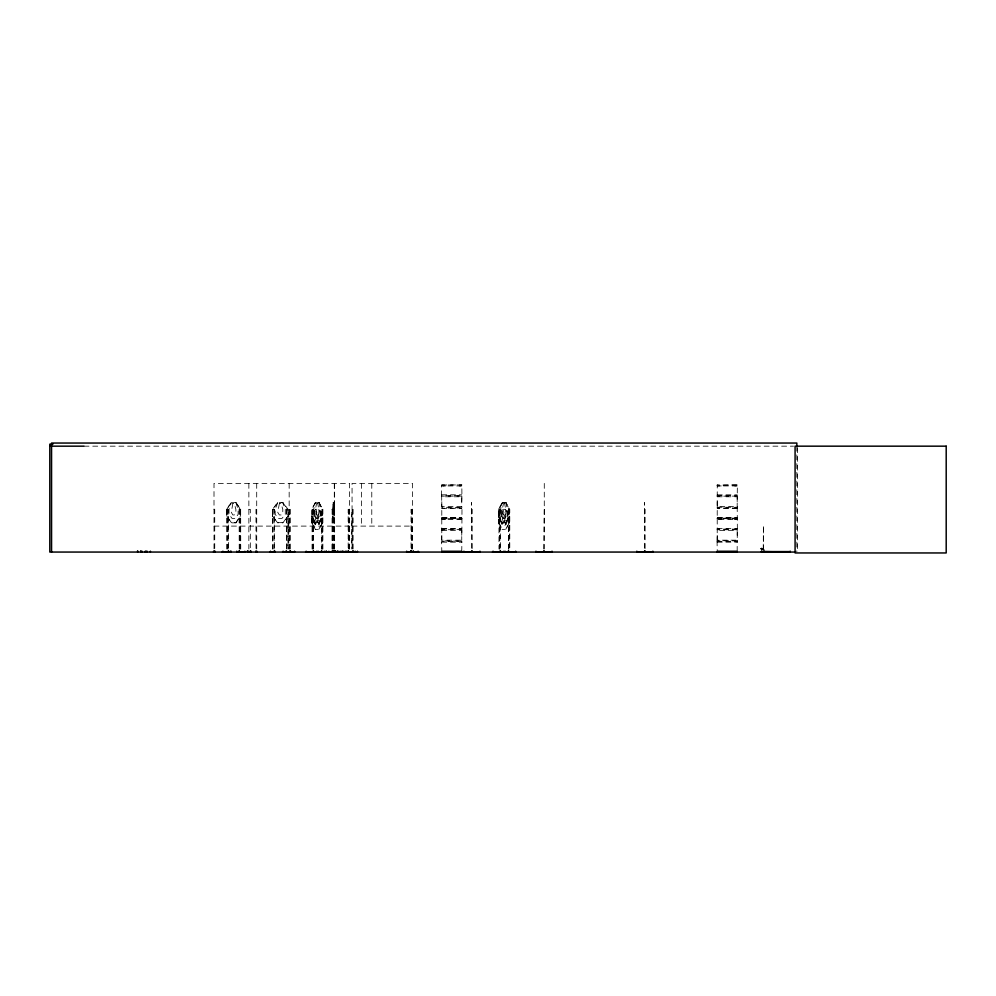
<?xml version="1.0" encoding="UTF-8"?>
<svg xmlns="http://www.w3.org/2000/svg" width="996" height="996" viewBox="0 0 996 996"><rect width="100%" height="100%" fill="white"/><g stroke="black" fill="none" stroke-linecap="round" stroke-linejoin="round"><path stroke-width="0.75" stroke-dasharray="4.98 3.74" d="M441.801 535.288L441.664 540.816L461.982 541.177L441.614 541.488L441.801 551.361M441.801 501.685L441.776 540.181L461.758 540.181L461.87 540.816M461.733 535.288L461.957 529.287M461.733 501.685L461.932 495.535L441.614 495.485L441.589 485.015L461.82 484.915L461.92 495.485M717.232 535.288L717.17 540.529M717.232 501.685L717.207 540.181L737.202 540.181L737.376 529.125L717.07 529.088M737.177 535.288L737.177 530.32L717.207 530.382M737.177 501.685L737.351 484.977L716.995 485.127L737.214 484.952L737.152 485.948M332.851 548.983L332.826 509.305M334.307 508.794L333.722 502.519M334.32 508.881L333.884 502.694L333.112 502.694M441.639 529.088L461.895 529.088L461.982 507.587L441.614 507.275M461.733 551.361L461.92 541.488M737.351 529.075L737.202 506.591L717.207 506.591L717.257 484.94L717.257 485.948M717.232 494.863L737.202 494.813M737.177 508.57L717.207 508.57M737.177 551.361L737.177 540.243M333.486 503.565L333.697 514.957L333.311 503.565M762.102 548.908L762.139 548.335M762.276 548.908L762.712 548.983M332.515 509.342L333.274 502.519M333.722 522.838L334.32 516.003L333.897 522.838L333.1 522.838M334.195 514.422L333.386 518.455L333.286 502.694L332.676 549.008M737.239 518.891L716.995 518.244L737.364 518.144M316.579 510.338L315.396 519.103L316.579 521.73L317.749 521.73L318.869 516.127L317.749 510.338L316.454 510.338M503.478 510.338L502.295 519.103L503.478 521.73L504.636 521.73L505.769 516.127L504.636 510.338L503.354 510.338M761.903 548.435L762.525 549.057L761.741 548.696M505.918 502.694L502.295 502.694L500.577 509.342L500.577 514.422L502.868 518.455L505.196 518.455L507.524 514.422L507.524 509.342L505.781 502.694M508.321 508.819L509.778 509.342L509.778 549.008M461.957 529.598L441.664 529.748M441.664 495.435L441.776 506.591L461.758 506.591L461.758 496.78L441.776 496.78M737.376 540.915L717.145 540.704M277.722 502.694L275.182 509.342L275.182 514.422L278.581 518.455L281.955 518.455L285.279 514.422L285.279 509.342L282.777 502.694L277.722 502.694L272.705 509.342L272.755 549.008M737.289 507.997L717.095 507.935M737.364 518.343L717.257 518.53M461.92 496.108L441.664 496.157M717.058 540.865L717.232 551.361M737.351 496.108L717.095 496.157M461.87 507.935L441.738 508.159M717.058 495.485L737.401 495.635M737.314 529.748L717.095 529.748M459.206 485.936L460.961 485.936M459.206 519.526L460.961 519.526M734.637 485.936L736.393 485.936M734.637 519.526L736.393 519.526M315.483 502.519L311.922 509.342L311.81 522.838M315.408 529.436L311.673 522.838L311.673 516.065L315.346 509.292M313.454 549.008L313.454 509.342L311.81 509.28L315.346 502.519L319.069 502.519L322.617 509.28L322.617 516.065L319.069 522.838L315.346 522.838L311.81 516.065L315.408 509.466L313.678 516.127L313.678 521.207L315.969 525.228L318.297 525.228L320.637 521.207L320.637 516.127L318.882 509.466M318.882 522.663L322.368 516.003L318.807 509.292L317.749 503.565M318.944 522.838L322.505 516.003L318.944 509.292L315.222 509.292M318.757 529.436L322.48 522.838M322.368 522.775L318.807 529.611L315.222 529.611M502.37 502.519L498.822 509.342L498.573 522.838L498.697 509.28L502.245 502.519L505.968 502.519L509.516 509.28L509.367 549.008M502.432 502.694L498.946 509.342L498.971 549.008M505.918 522.663L502.295 522.663L498.573 516.065L502.245 509.292M498.685 516.127L502.295 509.466L500.577 516.127L500.577 521.207L502.868 525.228L505.196 525.228L507.524 521.207L507.524 516.127L505.781 509.466M505.781 522.663L509.267 516.003L505.657 509.466M505.844 522.838L509.392 516.003L505.707 509.292L504.636 503.565M505.657 529.436L509.379 522.838M509.267 522.775L505.707 529.611L502.109 529.611M442.734 485.936L445.835 485.936M442.734 519.526L445.835 519.526M718.166 485.936L721.266 485.936M718.166 519.526L721.266 519.526M231.396 522.663L226.764 516.003L226.615 509.28L231.234 502.519L236.027 502.519M226.764 509.342L231.321 502.519M235.865 502.694L238.119 509.342L238.119 514.422L235.118 518.455L232.08 518.455L229.03 514.422L229.03 509.342L231.309 502.694L235.952 502.694L240.41 509.342L240.41 516.003L235.865 522.663L231.309 522.663M235.94 522.838L240.41 516.003M272.493 516.065L277.772 522.663L282.827 522.663L288.043 516.065L282.852 522.838L277.635 522.838L272.493 516.065L272.543 509.28L277.685 502.519L282.901 502.519L288.043 509.28L287.993 549.008M441.626 518.094L461.982 518.244L441.763 518.057M717.12 518.567L737.301 518.916M441.801 518.418L461.771 518.443M461.721 485.948L441.813 485.948M461.721 519.539L441.838 519.526M717.232 517.771L737.177 517.771L737.177 519.526L717.232 519.526L717.269 517.771L737.152 517.796M737.14 485.936L717.269 485.936M461.87 518.916L441.813 518.53M228.096 509.33L228.146 549.008M274.149 509.33L274.149 549.008M286.587 509.33L286.611 549.008M84.025 446.171L793.526 446.171M441.813 484.94L461.808 484.965M441.776 494.813L461.758 494.813M717.207 496.78L737.202 496.78L737.189 506.765M333.1 502.519L333.897 502.519L334.507 516.065M319.019 502.694L315.408 502.694L313.678 509.342L313.678 514.422L315.969 518.455L318.297 518.455L320.637 514.422L320.637 509.342L318.882 502.694M317.873 503.565L316.579 503.565L315.396 509.342L316.579 514.957L317.749 514.957L318.869 512.317L318.869 509.342M504.773 503.565L503.478 503.565L502.295 509.342L502.295 512.317L503.478 514.957L504.636 514.957L505.769 509.342L502.109 509.292M717.07 507.275L737.339 507.275M441.776 508.57L461.758 508.57M239.115 509.28L239.227 549.008M312.918 509.28L313.03 549.008M499.805 509.28L499.93 549.008M508.383 509.28L508.408 549.008M214.003 509.342L214.725 509.342L214.725 548.983M226.615 509.28L228.42 509.342L228.42 552.058M240.746 509.342L239.264 508.832M248.863 509.342L250.32 509.342L250.32 548.983M256.719 509.342L255.984 509.342L255.997 548.983M272.493 509.28L274.298 509.342L274.298 552.058M286.338 509.342L288.043 509.28M331.967 509.342L334.644 509.342M349.571 509.342L348.164 509.342L348.164 548.983M412.469 509.342L411.049 509.342L411.049 548.983M471.494 509.28L472.216 509.342L472.216 552.058M498.697 509.28L500.353 509.342L500.353 549.008M544.277 509.342L543.716 548.983M644.4 509.342L645.122 509.342L645.122 552.058M226.851 516.003L231.321 522.838L236.027 522.838M311.673 516.065L315.533 522.663M332.49 516.065L333.286 522.663M509.13 516.127L505.968 522.838L502.245 522.838M315.408 522.663L319.019 522.663M333.112 522.663L333.884 522.663M471.668 522.838L471.494 502.519L471.668 549.008M644.574 522.838L644.4 502.519L644.574 549.008M214.003 526.1L349.571 526.1M352.061 526.1L412.469 526.1M441.776 528.403L461.758 528.403M717.207 528.403L737.202 528.403M441.776 530.382L461.758 530.382L461.746 540.367M717.07 541.475L737.339 541.475M441.776 542.16L461.758 542.16M717.207 542.16L737.202 542.16M761.293 548.273L761.679 549.145M763.085 548.547L760.571 548.771M760.571 548.821L763.085 548.883M761.33 549.73L764.268 549.73L764.268 551.585M286.462 508.819L286.45 549.008M282.777 502.694L287.881 509.342L287.844 549.008M235.94 502.519L240.659 509.28L240.746 549.008M505.844 502.519L509.392 509.342M498.822 516.003L502.37 522.838M498.822 522.775L502.295 529.436M498.685 522.775L502.245 529.611M318.944 502.519L322.505 509.342L322.467 549.008M311.922 516.003L315.483 522.838M311.785 522.775L315.346 529.611M461.92 507.275L461.758 506.591M334.046 508.844L334.146 549.008M332.515 516.003L333.274 522.838M797.447 447.702L797.447 552.058M796.837 446.171L796.837 552.058M763.446 550.439L763.446 525.49L763.222 550.439M761.591 548.099L761.591 550.178M761.33 548.099L761.33 550.178M544.277 483.396L544.277 548.983M509.267 509.342L509.255 522.838M508.819 509.342L508.819 552.058M499.394 509.342L499.394 549.008M412.469 548.983L412.469 483.396L352.061 483.396L352.061 548.983M412.07 509.342L412.07 548.983M411.448 509.342L411.448 548.983M371.782 483.396L371.782 526.1M361.399 483.396L361.399 526.1M353.07 548.983L353.07 509.342L351.663 509.342L351.663 548.983M352.671 509.342L352.671 548.983M349.571 548.983L349.571 483.396L214.003 483.396L214.003 548.983M349.173 509.342L349.173 548.983M348.563 509.342L348.563 548.983M334.631 483.396L334.631 548.983M334.295 483.396L334.307 549.008M333.76 509.342L333.598 552.058M332.49 509.28L332.515 549.008M332.129 509.342L331.967 549.008M322.891 549.008L322.891 509.342L321.422 508.757L321.509 549.008M322.368 509.342L322.355 522.838M321.932 509.342L321.932 552.058M312.495 509.342L312.495 549.008M312.072 509.342L312.072 549.008M290.185 548.983L290.185 509.342L288.765 509.342L288.765 548.983M289.786 509.342L289.786 548.983M289.164 483.396L289.164 548.983M272.904 509.342L272.904 549.008M256.707 483.396L256.719 548.983M248.863 483.396L248.863 548.983M240.571 509.28L240.472 549.008M239.501 509.342L239.501 549.008M227.163 509.342L227.163 549.008M226.851 509.342L226.889 549.008M319.704 524.083L318.757 524.22L317.126 519.924C315.62 527.22 312.632 524.581 316.504 518.941C312.694 513.513 315.794 511.085 317.077 517.932C318.334 511.11 321.633 513.463 317.724 518.966L319.704 524.083M506.603 524.083L505.644 524.22L504.026 519.924C502.781 527.071 499.345 524.743 503.403 518.941C499.594 513.513 502.694 511.085 503.976 517.932C505.233 511.11 508.533 513.463 504.623 518.966L506.603 524.083M232.803 503.565L231.333 512.317L232.803 514.957L234.321 514.957L235.878 512.317L235.878 509.342L234.321 503.565L232.803 503.565M279.378 503.565L277.735 512.317L279.378 514.957L281.071 514.957L282.789 512.317L282.789 509.342L281.071 503.565L279.378 503.565M441.813 517.758L461.733 517.771L441.838 517.771M762.924 548.273L762.924 549.145L762.886 548.286"/><path stroke-width="1.49" d="M326.339 552.021L326.352 551.174M340.072 552.021L340.171 551.174M213.48 551.946L213.841 551.249M213.816 551.921L213.941 551.174M305.585 552.058L342.375 552.021L342.363 551.174M318.073 551.921L318.172 551.174M492.485 552.058L516.252 551.971M282.578 551.946L294.393 551.946M230.699 551.946L230.798 551.249M269.63 552.058L274.635 551.946M247.88 551.971L248.427 551.946M345.886 551.946L345.961 551.249M357.29 551.946L343.944 551.946M222.17 551.946L230.798 551.834M52.913 444.166L49.8 444.166L49.8 552.058L795.281 552.058M49.8 446.171L83.963 446.171M441.801 551.361L461.733 551.361M717.232 551.361L737.177 551.361M790.276 551.585L761.305 551.585L790.276 552.008L790.251 551.211M441.763 551.647L461.771 551.647M717.195 551.647L737.214 551.622M761.305 551.796L790.276 551.796M418.706 552.021L406.841 551.946M441.776 551.996L461.758 551.996M636.842 551.834L652.853 552.021L652.853 551.174M717.207 551.996L737.202 551.996M334.731 551.946L334.619 550.95M245.464 551.946L236.948 551.946M244.954 551.946L244.854 551.249L244.767 552.058M328.929 551.946L328.854 551.249L328.792 552.058M342.039 551.946L342.014 551.174M796.837 446.171L796.837 443.046L51.555 443.046L51.555 552.058M645.122 550.95L645.122 552.058M644.574 550.95L644.574 552.058M636.842 551.174L636.842 552.058M552.008 551.174L551.996 552.058L535.985 552.021L535.985 551.174M544.264 550.95L544.289 552.058M543.704 550.95L543.729 552.058M515.679 551.174L515.679 552.058M508.707 550.95L508.707 552.058M508.296 550.95L508.296 552.058M505.072 551.174L505.072 552.058M500.453 550.95L500.453 552.058M500.042 550.95L500.042 552.058M493.07 551.174L493.07 552.058M479.948 551.174L479.948 552.058L463.937 552.021L463.937 551.174M472.216 550.95L472.216 552.058M471.668 550.95L471.668 552.058M418.083 551.174L418.083 552.058M413.278 550.726L413.278 552.058M411.336 550.95L411.336 552.058M411.074 550.726L411.074 552.058L410.937 550.95M406.679 551.174L406.679 552.058M357.44 551.174L357.44 552.058M355.186 551.174L355.186 552.058M353.194 550.95L353.194 552.058M352.796 550.95L352.796 552.058M348.438 550.95L348.438 552.058M348.04 550.95L348.04 552.058M346.048 551.174L346.048 552.058M343.794 551.174L343.794 552.058M337.769 550.726L337.769 552.058M335.577 550.726L335.577 552.058M334.071 550.95L334.133 552.058M333.573 550.95L333.573 552.058M332.676 550.95L332.701 552.058M332.154 550.95L332.154 552.058M326.103 551.174L326.103 552.058M324.26 551.174L324.26 552.058M321.82 550.95L321.82 552.058M321.397 550.95L321.397 552.058M316.79 551.174L316.79 552.058M313.566 550.95L313.566 552.058M313.142 550.95L313.142 552.058M306.17 551.174L306.17 552.058M294.555 551.174L294.555 552.058M290.409 550.726L290.259 552.058M289.898 550.95L289.898 552.058M286.45 550.95L286.3 552.058M285.902 551.174L285.902 552.058M283.15 551.174L283.15 552.058M274.846 551.174L274.846 552.058M274.46 550.95L274.46 552.058M274.311 550.95L274.311 552.058M270.489 551.174L270.489 552.058M255.91 550.95L255.91 552.058M250.656 550.726L250.656 552.058M250.482 550.95L250.482 552.058M247.531 550.726L247.531 552.058M239.351 550.95L239.351 552.058M239.077 550.95L239.077 552.058M236.749 551.174L236.749 552.058M230.885 551.174L230.885 552.058M228.57 550.95L228.57 552.058M228.283 550.95L228.283 552.058M222.88 551.174L222.88 552.058M214.812 550.95L214.8 552.058M150.384 551.174L150.384 552.058M147.059 551.174L147.059 552.058M146.151 551.174L146.213 552.058M145.304 551.174L145.304 552.058M141.918 551.174L141.918 552.058M140.747 550.726L140.747 552.058M137.635 550.726L137.635 552.058M946.2 446.171L795.082 446.171L795.082 552.954L946.2 552.954L946.2 446.171M503.839 551.946L503.764 551.249L503.69 552.058M334.519 552.058L334.519 551.174L334.407 552.058M256.819 552.058L256.819 551.174L256.769 552.058M248.751 552.058L248.751 551.174L248.651 552.058"/></g></svg>
